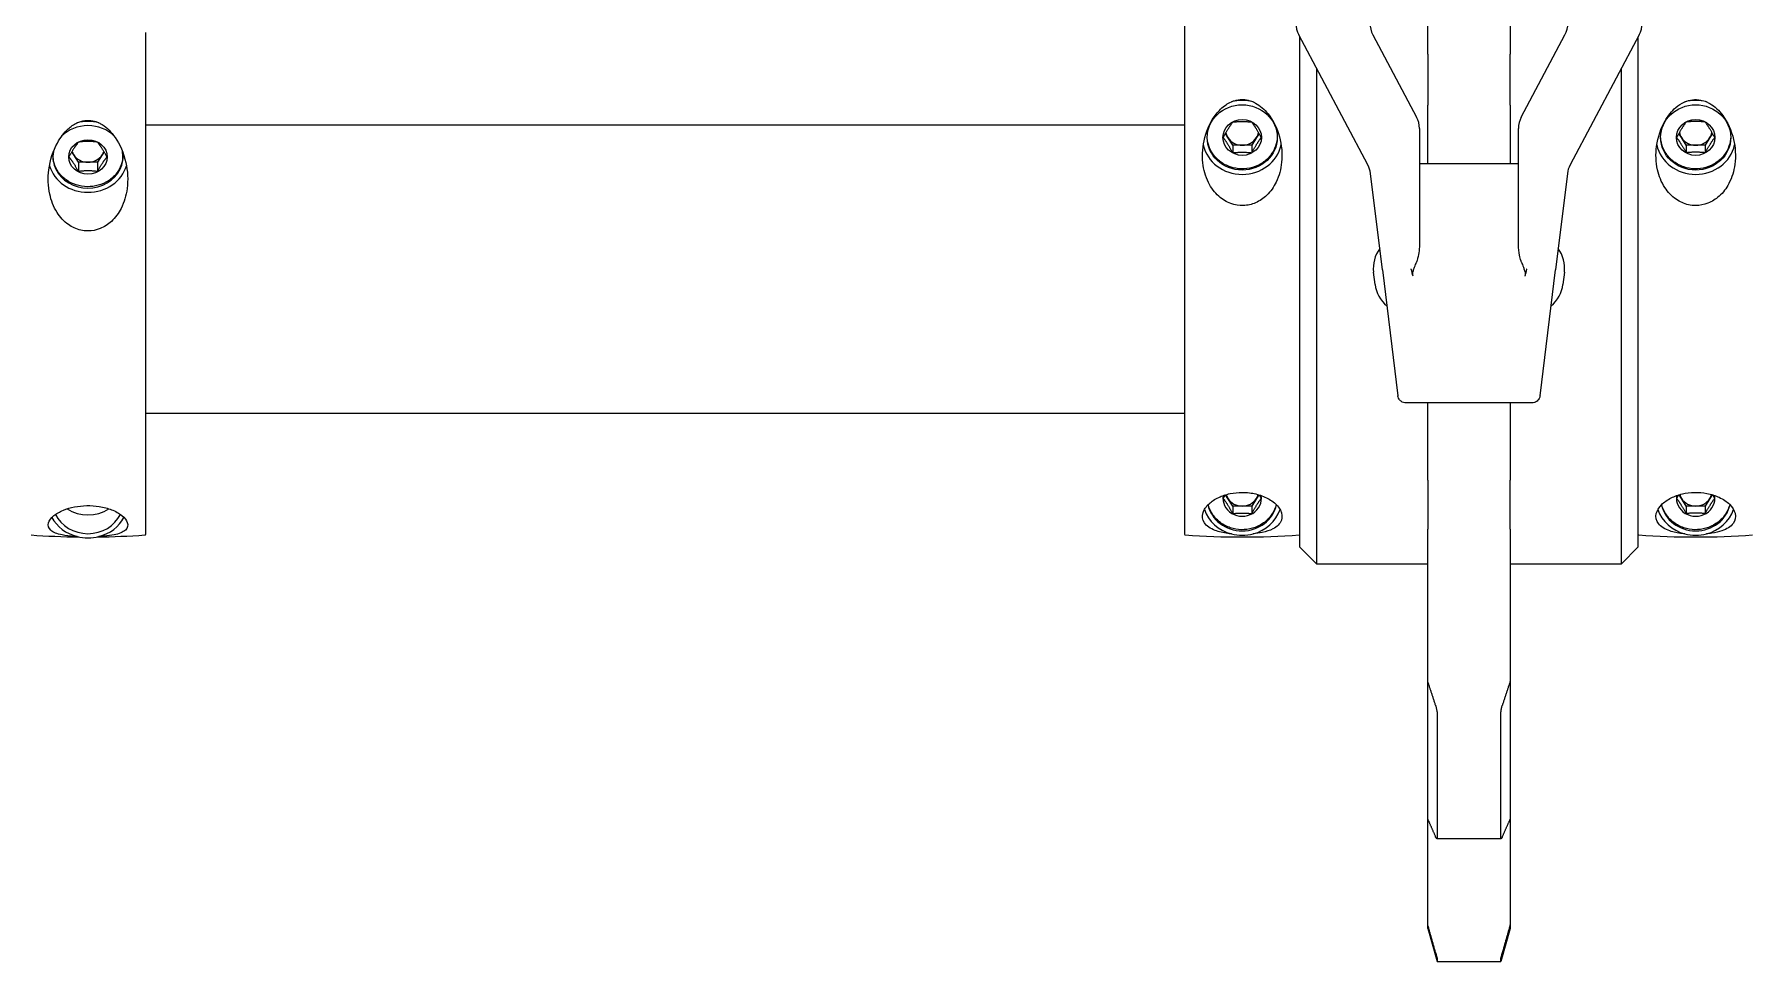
# Model space of a CAD drawing. Extents: x -3873 to 164127, y 7129 to 96529.
# Drawn here: x 43170.5 to 43378.9, y 38330.4 to 38442.8 of the extents above; entities that cross this region are included whole.
import ezdxf

# ---------------------------------------------------------------- set-up
doc = ezdxf.new("R2010")
doc.units = 0
doc.layers.add('LAYOUT', color=90, linetype='CONTINUOUS')
doc.layers.add('LAYOUT-KROMEKA', color=1, linetype='CONTINUOUS')

# ---------------------------------------------------------------- blocks, each defined once
blk = doc.blocks.new('A$Ccf7c2aec')
at = {"layer": 'LAYOUT-KROMEKA'}
for p, q in [((149.9422413363645, 569.7547005574452), (148.8169997202349, 569.7547005574452)), ((149.9422413363645, 569.7547005574452), (150.8338242337049, 570.3320508266406)), ((149.9422413363645, 568.6000000190688), (149.9422413363645, 569.7547005574452)), ((150.8338242337049, 570.3320508266406), (151.1961343800067, 570.5666671041836)), ((149.9422413363645, 567.4452994806925), (148.8169997202349, 567.4452994806925)), ((149.9422413363645, 567.4452994806925), (149.9422413363645, 568.6000000190688)), ((150.8338242337049, 566.8679492115043), (149.9422413363645, 567.4452994806925)), ((151.1961343800067, 566.6333329339614), (150.8338242337049, 566.8679492115043)), ((104.8431477727136, 561.6000000190688), (165.6704994784668, 561.6000000190688)), ((119.5, 561.6000000190688), (119.5, 435.6000000190616)), ((154.5, 561.6000000190688), (154.5, 435.6000000190616)), ((166.9401140598638, 435.6000000190688), (104.8431477727136, 435.6000000190688)), ((108.2411073030962, 429.7547005574452), (107.3345337212377, 429.7547005574452)), ((108.2411073030962, 429.7547005574452), (109.172172130231, 430.3320508266333)), ((108.2411073030962, 428.6000000190688), (108.2411073030962, 429.7547005574452)), ((109.172172130231, 430.3320508266333), (109.6188036019739, 430.6090055487221)), ((152.0011541779386, 429.7547005574452), (151.09458059608, 429.7547005574452)), ((152.0011541779386, 429.7547005574452), (152.9322190050443, 430.3320508266333)), ((152.0011541779386, 428.6000000190688), (152.0011541779386, 429.7547005574452)), ((152.9322190050443, 430.3320508266333), (153.432674318814, 430.6423815379821)), ((108.2411073030962, 427.4452994806852), (107.3345337212377, 427.4452994806852)), ((108.2411073030962, 427.4452994806852), (108.2411073030962, 428.6000000190688)), ((109.172172130231, 426.867949211497), (108.2411073030962, 427.4452994806852)), ((152.0011541779386, 427.4452994806852), (151.09458059608, 427.4452994806852)), ((152.0011541779386, 427.4452994806852), (152.0011541779386, 428.6000000190688)), ((152.9322190050443, 426.867949211497), (152.0011541779386, 427.4452994806852)), ((109.6188036019739, 426.5909944894083), (109.172172130231, 426.867949211497)), ((153.432674318814, 426.5576185001555), (152.9322190050443, 426.867949211497)), ((103.25, 421.6000000190688), (101.25, 419.6000000190688)), ((103.25, 421.6000000190688), (165.1096367673308, 421.6000000190688)), ((149.6150141437829, 413.361363030097), (165.389569320163, 421.7488427976496)), ((161.3481838366424, 419.6000000190688), (101.25, 419.6000000190688)), ((101.25, 419.6000000190688), (101.25, 406.1000000190688)), ((135.1265657159383, 412.4909014281875), (136.6054817956465, 412.672379446034)), ((136.8782034144097, 411.5975943214071), (148.5719892123598, 413.0325405612821)), ((165.389569320163, 412.7488427976496), (155.4260718877485, 407.4511572404954)), ((136.8782034144097, 411.5975943214071), (121.6282034143514, 409.7262644940711)), ((120.75, 393.4662844487248), (120.75, 408.7337155894202)), ((154.0176571994089, 407.1000000190688), (139.9002707270847, 407.1000000190688)), ((149.75, 395.1000000190688), (149.75, 407.1000000190688)), ((57, 406.1000000190688), (53, 404.9530184760297)), ((53.30932583787944, 404.9530184760297), (53, 404.9530184760297)), ((53, 404.9530184760297), (53, 397.2469815621007)), ((57, 406.1000000190688), (57.48633987960056, 406.1000000190688)), ((57.48633987960056, 406.1000000190688), (61.24238475653692, 406.1000000190688)), ((61.24238475653692, 406.1000000190688), (70.27825326967286, 406.1000000190688)), ((67.91766409465345, 405.0039958892594), (67.91766409465345, 397.1960041488637)), ((82.91445048022433, 404.9530184760297), (68.09739498735871, 404.9530184760297)), ((70.27825326967286, 406.1000000190688), (87.00342744833324, 406.1000000190688)), ((87.00342744833324, 406.1000000190688), (90.21839383582119, 406.1000000190688)), ((90.21839383582119, 406.1000000190688), (105.4287082979572, 406.1000000190688)), ((111.3795346716361, 406.1000000190688), (105.4287082979572, 406.1000000190688)), ((111.3795346716361, 406.1000000190688), (120.5838586316968, 406.1000000190688)), ((120.5838586316968, 406.1000000190688), (120.75, 406.1000000190688)), ((149.75, 406.1000000190688), (156.8628298575059, 406.1000000190688)), ((163.0415036735067, 406.1000000190688), (156.8628298575059, 406.1000000190688)), ((163.0415036735067, 406.1000000190688), (178.1265422854049, 406.1000000190688)), ((53, 397.2469815621007), (53.30932583787944, 397.2469815621007)), ((57, 396.1000000190688), (53, 397.2469815621007)), ((57.48633987960056, 396.1000000190688), (57, 396.1000000190688)), ((61.24238475653692, 396.1000000190688), (57.48633987960056, 396.1000000190688)), ((70.27825326967286, 396.1000000190688), (61.24238475653692, 396.1000000190688)), ((68.09739498735871, 397.2469815621007), (82.91445048022433, 397.2469815621007)), ((87.00342744833324, 396.1000000190688), (70.27825326967286, 396.1000000190688)), ((90.21839383582119, 396.1000000190688), (87.00342744833324, 396.1000000190688)), ((105.4287082979572, 396.1000000190688), (90.21839383582119, 396.1000000190688)), ((101.25, 396.1000000190688), (101.25, 382.6000000190616)), ((105.4287082979572, 396.1000000190688), (111.3795346716361, 396.1000000190688)), ((120.5838586316968, 396.1000000190688), (111.3795346716361, 396.1000000190688)), ((120.75, 396.1000000190688), (120.5838586316968, 396.1000000190688)), ((156.8628298575059, 396.1000000190688), (149.75, 396.1000000190688)), ((156.8628298575059, 396.1000000190688), (163.0415036735067, 396.1000000190688)), ((178.1265422854049, 396.1000000190688), (163.0415036735067, 396.1000000190688)), ((139.9002707270847, 395.1000000190688), (154.0176571994089, 395.1000000190688)), ((155.4260718877485, 394.7488427976496), (165.389569320163, 389.4511572404881)), ((121.6282034251781, 392.4737355427424), (136.8782034144097, 390.6024057167378)), ((148.5719892123598, 389.1674594768556), (136.8782034144097, 390.6024057167378)), ((136.6054817956465, 389.5276205921109), (135.1265657159383, 389.7090986099502)), ((165.389569320163, 380.4511572404954), (149.6150141437829, 388.8386370080407)), ((101.25, 382.6000000190616), (161.3481838366424, 382.6000000190616)), ((103.25, 380.6000000190688), (101.25, 382.6000000190616)), ((165.1096367673308, 380.6000000190688), (103.25, 380.6000000190688)), ((108.2411073030962, 374.7547005574452), (109.172172130231, 375.3320508266333)), ((109.172172130231, 375.3320508266333), (109.6188036019739, 375.6090055487221)), ((152.0011541779386, 374.7547005574452), (152.9322190050443, 375.3320508266333)), ((152.9322190050443, 375.3320508266333), (153.432674318814, 375.6423815379821)), ((108.2411073030962, 374.7547005574452), (107.3345337212377, 374.7547005574452)), ((108.2411073030962, 373.6000000190688), (108.2411073030962, 374.7547005574452)), ((108.2411073030962, 372.4452994806852), (108.2411073030962, 373.6000000190688)), ((152.0011541779386, 374.7547005574452), (151.09458059608, 374.7547005574452)), ((152.0011541779386, 373.6000000190688), (152.0011541779386, 374.7547005574452)), ((152.0011541779386, 372.4452994806852), (152.0011541779386, 373.6000000190688)), ((108.2411073030962, 372.4452994806852), (107.3345337212377, 372.4452994806852)), ((109.172172130231, 371.867949211497), (108.2411073030962, 372.4452994806852)), ((109.6188036019739, 371.5909944894083), (109.172172130231, 371.867949211497)), ((152.0011541779386, 372.4452994806852), (151.09458059608, 372.4452994806852)), ((152.9322190050443, 371.867949211497), (152.0011541779386, 372.4452994806852)), ((153.432674318814, 371.5576185001482), (152.9322190050443, 371.867949211497))]:
    blk.add_line(p, q, dxfattribs=at)
for centre, radius, start, end in [((202.625, 568.6000000190688), 98.12499999999571, 175.9636003064179, 179.356767746616), ((202.625, 568.6000000190688), 98.12499999999572, 180.643232253384, 184.0363996935821), ((104.8431477727136, 561.7000000190674), 0.1000000000000052, 184.0363996935821, 270), ((104.8431477727136, 435.500000019063), 0.1000000000000053, 90, 175.9636003051704), ((202.625, 428.6000000190688), 98.12499999999586, 175.9636003064179, 184.0363996935821), ((104.8431477727136, 421.7000000190674), 0.1000000000000053, 184.0363996944138, 270), ((166.7979840085318, 419.1000000190688), 3.000000000000429, 90, 118.000000000806), ((137.0926681382407, 408.7021591161756), 4.000000000000305, 53.46464783340574, 96.9958000002212), ((148.2065994554432, 416.0102058086777), 2.99999999999999, 276.9958000002212, 298.000000000806), ((166.7979840085318, 410.1000000190688), 3.000000000000426, 90, 118.000000000806), ((135.6137520585035, 408.5206810983364), 3.999999999999725, 96.9958000002212, 140.5269521675613), ((154.0176571994089, 410.1000000190688), 3.000000000000287, 270, 298.000000000806), ((154.0176571994089, 392.1000000190688), 2.999999999999929, 61.999999999194, 90), ((135.6137520585035, 393.6793189398086), 3.999999999999438, 219.4730478324387, 263.0041999997788), ((137.0926681382407, 393.4978409219621), 4.000000000000251, 263.0041999997788, 306.5353521665942), ((148.2065994554432, 386.1897942294599), 2.999999999999981, 61.999999999194, 83.0041999997788), ((166.7979840085318, 392.1000000190688), 3.000000000000429, 241.999999999194, 270), ((202.625, 373.6000000190688), 98.12499999999588, 175.9636003064179, 184.0363996935821), ((104.8431477727136, 380.500000019063), 0.1000000000000053, 90, 175.9636003051704), ((166.7979840085318, 383.1000000190688), 2.999999999999858, 241.999999999194, 270)]:
    blk.add_arc(centre, radius, start, end, dxfattribs=at)
for centre, major_axis, ratio, start_param, end_param in [((150.5932633207703, 568.6000000190688), (-4.250072516143178e-14, 4.81889828370013), 0.8915828973498727, 0.2506642577644057, 2.890928395825368), ((108.6888671453053, 568.6000000190688), (-4.23489368572838e-14, 4.818898283700126), 0.8915828973498726, 0.4367525716445595, 1.294120490413961), ((108.6888671453053, 568.6000000190688), (3.46077333457373e-14, -4.250000000000113), 0.8915828973498725, 3.53386921288913, 5.890908747879928), ((110.9531547659135, 568.6000000190688), (3.557917849228431e-13, 4.2500000000001), 0.8915828973498725, 0.9314352415767706, 2.210157412013205), ((150.5932633207703, 568.6000000190688), (-3.635329884343897e-14, 4.250000000000117), 0.8915828973498725, 6.108880434506966, 9.599082833442303), ((150.5932633207703, 568.6000000190688), (-4.274358644806852e-13, 4.250000000000112), 0.8915828973498726, 3.861431032565644, 5.563346928202813), ((108.6888671453053, 568.6000000190688), (-4.341145498631962e-14, 4.818898283700144), 0.8915828973498724, 1.294120490413961, 1.847472163181175), ((151.7254071310745, 568.6000000190688), (2.85385102211655e-15, 2.000000000000069), 0.8915828973498726, 0.5235987755984475, 1.570796326794898), ((151.7254071310745, 568.6000000190688), (-1.882174971434836e-14, 2.000000000000086), 0.8915828973498725, 0.2657249248303977, 0.523598775598745), ((150.5932633207703, 568.6000000190688), (-4.508112633194727e-14, 4.81889828370017), 0.8915828973498728, 4.435713144001858, 4.989064816772616), ((108.6888671453053, 568.6000000190688), (3.992032399091627e-13, 4.818898283700146), 0.8915828973498731, 1.847472163181509, 2.704840081945598), ((151.7254071310745, 568.6000000190688), (1.674224994752116e-13, 2.000000000000068), 0.8915828973498725, 1.570796326794971, 2.617993877991459), ((151.7254071310745, 568.6000000190688), (1.753154912909061e-14, -2.000000000000066), 0.8915828973498727, 5.759586531581132, 6.017460382349331), ((109.1911024836591, 428.6000000190688), (-3.855422925358454e-14, 4.81889828370014), 0.9310648271240951, 0.309744823381461, 1.29412049041177), ((109.1911024836591, 428.6000000190688), (-3.217912047936977e-14, 4.250000000000122), 0.9310648271240953, 0.2026197724122195, 2.938972881177191), ((152.9511493585014, 428.6000000190688), (4.113463042410004e-14, -4.818898283700142), 0.9310648271240952, 3.344772501047808, 6.080005459721552), ((109.1911024836591, 428.6000000190688), (4.113463042410004e-14, -4.818898283700179), 0.9310648271240951, 4.435713144001886, 4.989064816772571), ((109.1911024836591, 428.6000000190688), (1.851817310605242e-14, -2.335800000000066), 0.9310648271240953, 2.988812833101174, 6.435965127668189), ((110.1032369573368, 428.6000000190688), (4.151454223094039e-15, 2.000000000000073), 0.931064827124095, 0.5235987755979536, 1.570796326794898), ((110.1032369573368, 428.6000000190688), (-1.836638480190445e-14, 2.000000000000166), 0.9310648271240949, 0.2515989944618626, 0.5235987755979412), ((153.8632838321791, 428.6000000190688), (4.151454223094039e-15, 2.000000000000073), 0.931064827124095, 0.5235987755979536, 1.570796326794898), ((153.8632838321791, 428.6000000190688), (-1.502704211064909e-14, 2.00000000000012), 0.9310648271240951, 0.1670063852675163, 0.523598775597943), ((152.9511493585014, 428.6000000190688), (4.158999533654395e-14, -4.818898283700152), 0.931064827124095, 1.294120490413906, 1.847472163181214), ((109.1911024836591, 428.6000000190688), (3.642919299551294e-14, -4.818898283700148), 0.9310648271240952, 4.989064816772324, 5.973440483797845), ((110.1032369573368, 428.6000000190688), (1.725833018162426e-13, 2.000000000000071), 0.9310648271240951, 1.570796326795598, 2.617993877991944), ((153.8632838321791, 428.6000000190688), (1.725833018162426e-13, 2.000000000000071), 0.9310648271240951, 1.570796326795598, 2.617993877991944), ((110.1032369573368, 428.6000000190688), (1.616545439175887e-14, -2.000000000000114), 0.9310648271240951, 5.759586531581627, 6.03158631271755), ((153.8632838321791, 428.6000000190688), (1.60136660876109e-14, -2.000000000000127), 0.9310648271240949, 5.759586531580737, 6.116178921911394), ((109.1911024836591, 373.6000000190688), (-4.098284211995207e-14, 4.818898283700139), 0.9310648271240775, 0.3097448233817301, 1.294120490413912), ((109.1911024836591, 373.6000000190688), (3.506309825818121e-14, -4.250000000000122), 0.9310648271240772, 3.344212426002382, 6.080565534766979), ((152.9511493585014, 373.6000000190688), (-4.08310538158041e-14, 4.81889828370014), 0.9310648271240775, 0.203179847458291, 2.938412806131756), ((109.1911024836591, 373.6000000190688), (1.923916755075528e-14, -2.335800000000071), 0.9310648271240775, 2.988812833101171, 6.435965127667626), ((110.1032369573368, 373.6000000190688), (3.617505611330451e-15, 2.000000000000073), 0.9310648271240776, 0.5235987755979608, 1.570796326794898), ((110.1032369573368, 373.6000000190688), (-1.897353801849633e-14, 2.000000000000074), 0.9310648271240772, 0.2515989944626682, 0.5235987755979483), ((153.8632838321791, 373.6000000190688), (3.617505611330451e-15, 2.000000000000073), 0.9310648271240776, 0.5235987755979608, 1.570796326794898), ((153.8632838321791, 373.6000000190688), (-1.745565497701662e-14, 2.000000000000078), 0.9310648271240776, 0.1670063852675181, 0.5235987755979492), ((109.1911024836591, 373.6000000190688), (-3.961674738262033e-14, 4.818898283700152), 0.9310648271240777, 1.294120490413912, 1.847472163181209), ((110.1032369573368, 373.6000000190688), (1.791101988946053e-13, 2.000000000000072), 0.9310648271240773, 1.570796326795602, 2.617993877991939), ((153.8632838321791, 373.6000000190688), (1.791101988946053e-13, 2.000000000000072), 0.9310648271240773, 1.570796326795602, 2.617993877991939), ((152.9511493585014, 373.6000000190688), (-4.219714855313583e-14, 4.818898283700179), 0.9310648271240777, 4.435713144001891, 4.989064816772567), ((109.1911024836591, 373.6000000190688), (4.204536024898788e-14, -4.818898283700146), 0.9310648271240776, 4.989064816771002, 5.973440483798101), ((110.1032369573368, 373.6000000190688), (1.593777193553692e-14, -2.000000000000036), 0.9310648271240773, 5.759586531581619, 6.031586312716899), ((153.8632838321791, 373.6000000190688), (1.665876638023978e-14, -2.000000000000078), 0.9310648271240773, 5.759586531581619, 6.116178921911391)]:
    blk.add_ellipse(centre, major_axis=major_axis, ratio=ratio, start_param=start_param, end_param=end_param, dxfattribs=at)
for centre, major_axis, ratio in [((150.5932633207703, 568.6000000190688), (-3.892316516655927e-15, 2.335800000000063), 0.8915828973498727), ((152.9511493585014, 428.6000000190688), (-5.940593356361584e-15, 4.250000000000123), 0.931064827124095), ((152.9511493585014, 428.6000000190688), (3.264950108656326e-15, -2.335800000000067), 0.9310648271240952), ((152.9511493585014, 373.6000000190688), (-6.041490688704757e-15, 4.250000000000123), 0.9310648271240775), ((152.9511493585014, 373.6000000190688), (-3.320403282512133e-15, 2.335800000000067), 0.9310648271240777)]:
    blk.add_ellipse(centre, major_axis=major_axis, ratio=ratio, dxfattribs=at)
for points, knots in [([(104.5558189917065, 569.916327489198), (104.5602786122181, 570.0208725373013), (104.5653101001517, 570.1223874090865), (104.602880243765, 570.7830089062554), (104.6562648309628, 571.2921604109142), (104.8600470447273, 572.33239489072), (105.046171485621, 572.8199504251243), (105.5643152405974, 573.3826070658688), (105.875307964714, 573.4825372558334), (106.4985588366981, 573.2963111851859), (106.7995775509044, 573.0849876966677), (107.3274024989514, 572.4331014529307), (107.5545118619048, 572.0526142886301), (107.9141233284317, 571.1773483070574), (108.0525680629653, 570.7192324737116), (108.2395207800437, 569.7449792375264), (108.2911264972063, 569.2501320644515), (108.3082123961649, 568.2251125764888), (108.2701501765987, 567.7139655402498), (108.1043274540571, 566.6800246642015), (107.9678484297474, 566.1868030280821), (107.6123666016792, 565.2589005117552), (107.375799781963, 564.8341705030543), (106.8189831298077, 564.130982201721), (106.5196048532671, 563.9178465443911), (105.8954080445692, 563.7140110807959), (105.5851006000885, 563.8096070582687), (105.05909748876, 564.3505128323814), (104.8708734458778, 564.8362238026166), (104.6820556959137, 565.7638361618738), (104.6291079288931, 566.1712412116831), (104.5780179121066, 566.8412738211628), (104.5655403509445, 567.0563007404417), (104.5558189917065, 567.2836725489178)], [-3.051013694424026, -3.051013694424026, -3.051013694424026, -3.051013694424026, -3.014722584985746, -3.014722584985746, -2.807390109724356, -2.807390109724356, -2.520830011084367, -2.520830011084367, -2.259007290238345, -2.259007290238345, -2.051649360233698, -2.051649360233698, -1.888735541623671, -1.888735541623671, -1.752775366057215, -1.752775366057215, -1.627213093548612, -1.627213093548612, -1.496980145348629, -1.496980145348629, -1.347365881055303, -1.347365881055303, -1.169926656000193, -1.169926656000193, -0.9649517336362576, -0.9649517336362576, -0.6968371980405164, -0.6968371980405164, -0.3899047633560208, -0.3899047633560208, -0.2128588811642958, -0.2128588811642958, -0.1369901969692387, -0.1369901969692387, -0.1369901969692387, -0.1369901969692387]), ([(154.7263114744273, 567.2836725489324), (154.6594304314058, 567.1393846684077), (154.5834767646156, 567.0007484998641), (154.1371191070939, 566.2854574500088), (153.604703150253, 565.7587578732928), (152.1210718297225, 564.7283430138777), (151.0687355270202, 564.267046545574), (148.8852524136601, 563.7806365557772), (147.8047769911645, 563.7153960042488), (145.9193273638957, 563.9589977799042), (145.0974759534583, 564.1918618466589), (143.76043325715, 564.8759896325791), (143.2217288700049, 565.2664484276611), (142.4021432112786, 566.1553825738447), (142.1010851234023, 566.6178959362514), (141.7099635345221, 567.598807697832), (141.6122398111329, 568.0961687397503), (141.6122398111329, 568.6000000190688), (141.6122398111329, 568.894619573417), (141.6456609035085, 569.187396808913), (141.8352319452679, 570.0169034439896), (142.0693784622708, 570.5196646491386), (142.7586209336296, 571.4965548906985), (143.2549886211636, 571.9632020215067), (144.5399229376053, 572.7774953307962), (145.29795789739, 573.0633363741363), (147.0481008287461, 573.4438805567916), (148.055333377124, 573.4667200181648), (150.2246758477704, 573.1952144984243), (151.3436451643065, 572.8205551940628), (152.9526675863308, 571.9406130793286), (153.5291782844579, 571.4997437427228), (154.269289951364, 570.6964224134063), (154.5296609906363, 570.3346336806426), (154.7208474850049, 569.9280699547962), (154.7235874092439, 569.9222024171613), (154.7263114743982, 569.9163274892271)], [-1.779668028512027, -1.779668028512027, -1.779668028512027, -1.779668028512027, -1.716713684989056, -1.716713684989056, -1.440372189830463, -1.440372189830463, -1.077599363498841, -1.077599363498841, -0.7591607162186671, -0.7591607162186671, -0.509116323186877, -0.509116323186877, -0.3141103360606923, -0.3141103360606923, -0.1511493837962439, -0.1511493837962439, 0, 0, 0, 0.08838586630322798, 0.08838586630322798, 0.2554597348882979, 0.2554597348882979, 0.4524016815561076, 0.4524016815561076, 0.6758932806128946, 0.6758932806128946, 0.9610480121018266, 0.9610480121018266, 1.319611577717288, 1.319611577717288, 1.580903380161065, 1.580903380161065, 1.751112246181913, 1.751112246181913, 1.753601460158525, 1.753601460158525, 1.753601460158525, 1.753601460158525]), ([(150.7056314791553, 564.3518691496938), (150.3389264601865, 564.3638903266619), (149.9740166040137, 564.4343648622234), (149.2401383869001, 564.6990560653576), (148.8754977392091, 564.9061776499875), (148.2196576451533, 565.4364229167841), (147.9297852551972, 565.7612192637389), (147.4539360449417, 566.4968765315425), (147.2695572010707, 566.9088402350462), (147.0262028567086, 567.777924199283), (146.9683013135509, 568.2353065630741), (146.9860000319604, 569.1481918531863), (147.0619142947544, 569.6035935705368), (147.3409440729883, 570.4648214415429), (147.5436705175671, 570.87070385876), (148.0557698440971, 571.5892375568656), (148.364140935475, 571.9026090068801), (149.0537339123548, 572.4024093902408), (149.4336998861691, 572.590547889471), (150.1168075710593, 572.791076420217), (150.4106555048493, 572.8384611042711), (150.7056314791553, 572.8481308884438)], [4.741608175359501, 4.741608175359501, 4.741608175359501, 4.741608175359501, 5.023516591033315, 5.023516591033315, 5.336966871067073, 5.336966871067073, 5.655555283889292, 5.655555283889292, 5.978877878456036, 5.978877878456036, 6.304927104499518, 6.304927104499518, 6.631737059147921, 6.631737059147921, 6.957539165723962, 6.957539165723962, 7.28028394920296, 7.28028394920296, 7.597996495591385, 7.597996495591385, 7.824762438999663, 7.824762438999663, 7.824762438999663, 7.824762438999663]), ([(154.7263114743982, 569.9163274892271), (154.8624710206641, 569.6226703219436), (154.9589409951877, 569.310445434261), (155.0459662165085, 568.6489055786733), (155.0318386884464, 568.3177964310744), (154.9116980137187, 567.7435352233952), (154.829844644526, 567.5068523119335), (154.7263114744273, 567.2836725489324)], [-2.128600844626341, -2.128600844626341, -2.128600844626341, -2.128600844626341, -2.004178847353854, -2.004178847353854, -1.877062705472658, -1.877062705472658, -1.779668028512027, -1.779668028512027, -1.779668028512027, -1.779668028512027]), ([(104.8750307240116, 429.9163274892053), (104.8887072564103, 430.0606153697299), (104.9044704982662, 430.1992515382735), (104.9992476530024, 430.9145425881288), (105.1194388714503, 431.4412421648449), (105.5092449469375, 432.4716570242599), (105.821340890514, 432.9329534925637), (106.5832261150936, 433.4193634823532), (107.0025451066904, 433.4846040338889), (107.8023733531591, 433.2410022582335), (108.1748060445825, 433.0081381914788), (108.8099041056121, 432.3240104055585), (109.0764838091563, 431.9335516104766), (109.4911317885853, 431.044617464293), (109.6473887581378, 430.5821041018862), (109.8517608414404, 429.6011923402984), (109.9035859577416, 429.1038312983874), (109.9035859577416, 428.6000000190688), (109.9035859577416, 428.3053804647207), (109.8859150751377, 428.0126032292173), (109.7861985377385, 427.1830965941481), (109.6632851184986, 426.6803353889991), (109.3094607913517, 425.7034451474319), (109.0583003770444, 425.2367980166309), (108.4353529630171, 424.4225047073414), (108.0825236466189, 424.1366636640014), (107.314019241574, 423.7561194813461), (106.9043592179951, 423.7332800199729), (106.0988421128131, 424.0047855397133), (105.7401732993021, 424.3794448440749), (105.2838402955094, 425.259386958809), (105.1410020800249, 425.7002562954149), (104.9706751418125, 426.5035776247314), (104.915288273507, 426.8653663574951), (104.8761481314141, 427.2719300833414), (104.8755875881179, 427.2777976209763), (104.8750307240116, 427.2836725489105)], [-1.779668028512027, -1.779668028512027, -1.779668028512027, -1.779668028512027, -1.716713684989056, -1.716713684989056, -1.440372189830463, -1.440372189830463, -1.077599363498841, -1.077599363498841, -0.7591607162186671, -0.7591607162186671, -0.509116323186877, -0.509116323186877, -0.3141103360606923, -0.3141103360606923, -0.1511493837962439, -0.1511493837962439, 0, 0, 0, 0.08838586630322798, 0.08838586630322798, 0.2554597348882979, 0.2554597348882979, 0.4524016815561076, 0.4524016815561076, 0.6758932806128946, 0.6758932806128946, 0.9610480121018266, 0.9610480121018266, 1.319611577717288, 1.319611577717288, 1.580903380161065, 1.580903380161065, 1.751112246181913, 1.751112246181913, 1.753601460158525, 1.753601460158525, 1.753601460158525, 1.753601460158525]), ([(108.4292991280963, 424.4705645709182), (108.327736774314, 424.4968801429204), (108.2271843928611, 424.5274345194703), (107.7257117334811, 424.7027321200294), (107.345603190799, 424.9117406885998), (106.6639552046836, 425.4461930325779), (106.3632657675189, 425.7725676791015), (105.871347240929, 426.5105967339769), (105.6812152600614, 426.9229113146139), (105.4315316999273, 427.7918250810981), (105.3728038304835, 428.248571760887), (105.3936602043395, 429.1595276190637), (105.4735013831523, 429.6136213714053), (105.7643822313694, 430.4718354227516), (105.9750835439481, 430.8759646512553), (106.5059930861753, 431.591520409318), (106.8254182863166, 431.90342643435), (107.5395930781087, 432.4020815067852), (107.9334772744915, 432.5898787089609), (108.3736828071706, 432.7146867225965), (108.4014530374843, 432.7222203350757), (108.4292991280963, 432.7294354672122)], [1.807519037719424, 1.807519037719424, 1.807519037719424, 1.807519037719424, 1.885451685993085, 1.885451685993085, 2.201380543350715, 2.201380543350715, 2.520288756764433, 2.520288756764433, 2.842240460793638, 2.842240460793638, 3.166177870055909, 3.166177870055909, 3.490713061782438, 3.490713061782438, 3.81443297563452, 3.81443297563452, 4.135948221427508, 4.135948221427508, 4.454298907395815, 4.454298907395815, 4.475666269460172, 4.475666269460172, 4.475666269460172, 4.475666269460172]), ([(157.267221118178, 427.2836725489396), (157.2218702031532, 427.1791275008363), (157.1720555652282, 427.0776126290439), (156.813167800894, 426.416991131875), (156.3620740428451, 425.9078396272234), (155.0614995962242, 424.8676051474176), (154.0964266037045, 424.3800496130061), (152.0306455880345, 423.8173929722689), (150.9761039598088, 423.7174627822969), (149.1176289190771, 423.9036888529517), (148.2986458558007, 424.11501234147), (146.9517030940624, 424.7668985852069), (146.4029123724613, 425.1473857495075), (145.5593929590541, 426.0226517310803), (145.2452991454338, 426.4807675644261), (144.8252253988467, 427.4550208006112), (144.7114977078745, 427.9498679736862), (144.6736729585391, 428.9748874616489), (144.7573676324682, 429.4860344978879), (145.1283442992426, 430.5199753739362), (145.4361319207528, 431.0131970100556), (146.26480520115, 431.9410995263752), (146.8304074437765, 432.3658295350833), (148.2467714961094, 433.0690178364166), (149.0597278195492, 433.2821534937393), (150.9103322153969, 433.4859889573345), (151.9588382566872, 433.3903929798689), (154.0332947919087, 432.8494872057563), (155.0034678791999, 432.3637762355211), (156.1917482281569, 431.4361638762639), (156.5972333420068, 431.0287588264473), (157.0480221904581, 430.3587262169749), (157.1684940393316, 430.143699297696), (157.267221118178, 429.9163274892198)], [-3.051013694424026, -3.051013694424026, -3.051013694424026, -3.051013694424026, -3.014722584985746, -3.014722584985746, -2.807390109724356, -2.807390109724356, -2.520830011084367, -2.520830011084367, -2.259007290238345, -2.259007290238345, -2.051649360233698, -2.051649360233698, -1.888735541623671, -1.888735541623671, -1.752775366057215, -1.752775366057215, -1.627213093548612, -1.627213093548612, -1.496980145348629, -1.496980145348629, -1.347365881055303, -1.347365881055303, -1.169926656000193, -1.169926656000193, -0.9649517336362576, -0.9649517336362576, -0.6968371980405164, -0.6968371980405164, -0.3899047633560208, -0.3899047633560208, -0.2128588811642958, -0.2128588811642958, -0.1369901969692387, -0.1369901969692387, -0.1369901969692387, -0.1369901969692387]), ([(153.0419545300538, 424.3511191981524), (152.6500744867371, 424.3606942603292), (152.2596716367698, 424.4321987332369), (151.4857586083235, 424.7027321200294), (151.1056500656123, 424.9117406885998), (150.4240020794969, 425.4461930325779), (150.1233126423613, 425.7725676791015), (149.6313941157714, 426.5105967339769), (149.4412621349038, 426.9229113146139), (149.1915785747697, 427.7918250810981), (149.1328507053258, 428.248571760887), (149.1537070791819, 429.1595276190637), (149.2335482579656, 429.6136213714053), (149.5244291062118, 430.4718354227516), (149.7351304187905, 430.8759646512553), (150.2660399610177, 431.591520409318), (150.5854651611589, 431.90342643435), (151.299639952922, 432.4020815067852), (151.6935241493338, 432.5898787089609), (152.4110007870477, 432.7932992190181), (152.7260116231337, 432.8411611996708), (153.0419545300538, 432.8488808399779)], [1.593541721223688, 1.593541721223688, 1.593541721223688, 1.593541721223688, 1.885451685993085, 1.885451685993085, 2.201380543350715, 2.201380543350715, 2.520288756764433, 2.520288756764433, 2.842240460793638, 2.842240460793638, 3.166177870055909, 3.166177870055909, 3.490713061782438, 3.490713061782438, 3.81443297563452, 3.81443297563452, 4.135948221427508, 4.135948221427508, 4.454298907395815, 4.454298907395815, 4.689643585955981, 4.689643585955981, 4.689643585955981, 4.689643585955981]), ([(157.267221118178, 429.9163274892198), (157.3187290030473, 429.7975912997499), (157.3643278356467, 429.675500230951), (157.4980440441577, 429.2424471782288), (157.5485990451707, 428.9245931960104), (157.5485990451707, 428.6000000190688), (157.5485990451707, 428.4264362480826), (157.534143845638, 428.2545071516943), (157.4590457181912, 427.8012424780973), (157.3758533353102, 427.5338220571866), (157.267221118178, 427.2836725489396)], [-0.1369901969692387, -0.1369901969692387, -0.1369901969692387, -0.1369901969692387, -0.09737795308304964, -0.09737795308304964, 0, 0, 0, 0.05206913129524926, 0.05206913129524926, 0.1389259048182452, 0.1389259048182452, 0.1389259048182452, 0.1389259048182452]), ([(120.7500000005239, 408.7337155894202), (120.750003494526, 408.8418188717042), (120.7679948176665, 408.9513147492762), (120.8372679422901, 409.1563937404426), (120.8895247863256, 409.2545973627712), (121.021068539907, 409.4268175170146), (121.1020556320727, 409.5030649960827), (121.2818791676837, 409.6239918806677), (121.3830429984082, 409.6702362651267), (121.5105969293218, 409.7049221908528), (121.5338349979429, 409.7103571396583), (121.5689715799817, 409.7172601612911), (121.5807639074628, 409.7193576810459), (121.5985073257762, 409.7221859647034), (121.6044351838063, 409.7230762852414), (121.6133387771843, 409.7243317902612), (121.6163091394992, 409.7247370301557), (121.6207673911413, 409.7253248511115), (121.6222539927112, 409.7255174599122), (121.6244845415349, 409.7258013586907), (121.6252281738562, 409.7258951569092), (121.6263437801099, 409.7260346001058), (121.6267156761896, 409.7260808722785), (121.6272735593375, 409.7261499669403), (121.6274595269933, 409.726172946248), (121.6277384883724, 409.7262073368183), (121.6278314772062, 409.7262187872911), (121.6279709628725, 409.726235943388), (121.6280174584535, 409.7262416588201), (121.6283756012272, 409.726285657649), (121.6282034232572, 409.7262644951625), (121.628203442815, 409.7262644975635)], [3.149718937545354e-06, 3.149718937545354e-06, 3.149718937545354e-06, 3.149718937545354e-06, 0.03243405323012757, 0.03243405323012757, 0.06494199985500791, 0.06494199985500791, 0.09744727232332998, 0.09744727232332998, 0.1299526403991648, 0.1299526403991648, 0.1371030497818101, 0.1371030497818101, 0.1406951168150452, 0.1406951168150452, 0.1424932749484994, 0.1424932749484994, 0.1433926201231544, 0.1433926201231544, 0.1438423259906684, 0.1438423259906684, 0.1440671830849354, 0.1440671830849354, 0.1441796121542603, 0.1441796121542603, 0.1442358267584177, 0.1442358267584177, 0.1442639341191362, 0.1442639341191362, 0.1442779877828764, 0.1442779877828764, 0.1443721847211074, 0.1443721847211074, 0.1443721847211074, 0.1443721847211074]), ([(136.1283524904284, 407.8849618305103), (136.4105473982054, 407.9538058184989), (136.6929454061028, 408.0238301050849), (136.975254916586, 408.0938615464693), (136.9835032752017, 408.0959076852669), (136.9917516366404, 408.0979538609681), (137.0000000000582, 408.1000000190688)], [0, 0, 0, 0, 0.971611993696723, 0.971611993696723, 0.971611993696723, 1, 1, 1, 1]), ([(136.1283524904284, 407.8849618305103), (136.2150512392982, 407.9064628867927), (136.303672984126, 407.9207519331685), (136.5418965958816, 407.9207519331685), (136.6768166142865, 407.885759830373), (136.9441831259173, 407.8019559744716), (137.0763421807205, 407.7522759100902), (137.4183195941732, 407.622490272086), (137.6281308796897, 407.540716711148), (137.835951121815, 407.464543355396)], [-1.068907965751707, -1.068907965751707, -1.068907965751707, -1.068907965751707, -1.041044343748139, -1.041044343748139, -0.9974408822240264, -0.9974408822240264, -0.953837420699914, -0.953837420699914, -0.885267573425806, -0.885267573425806, -0.885267573425806, -0.885267573425806]), ([(139.9002707270847, 407.1000000190688), (139.3247400313849, 407.1000000190688), (138.6239466008847, 407.2111804480955), (137.979049369751, 407.4143680036359), (137.9077543352323, 407.4376572741094), (137.835951121815, 407.464543355396)], [-0.318936822044095, -0.318936822044095, -0.318936822044095, -0.318936822044095, -0.1295167386914559, -0.1295167386914559, -0.1071311271817246, -0.1071311271817246, -0.1071311271817246, -0.1071311271817246]), ([(54.09966835621162, 405.1552831662048), (54.07086151427939, 405.1472310118625), (54.0422267607064, 405.1392636690798), (53.88555082370294, 405.0958751617291), (53.76483330331394, 405.0632550533046), (53.57017832429847, 405.0120578550195), (53.48272491045645, 404.9898903161738), (53.35775584308431, 404.9603686340124), (53.32027014141204, 404.9530184760297), (53.30932583787944, 404.9530184760297)], [0.3355607310410185, 0.3355607310410185, 0.3355607310410185, 0.3355607310410185, 0.3441887686238969, 0.3441887686238969, 0.3833715603681191, 0.3833715603681191, 0.4216651532529905, 0.4216651532529905, 0.4599587461378618, 0.4599587461378618, 0.4599587461378618, 0.4599587461378618]), ([(68.09739498735871, 404.9530184760297), (68.0243847053207, 404.9530184760297), (67.96810666122474, 404.9603686340124), (67.9117135515844, 404.9898903161738), (67.91156509445864, 405.0120578550195), (67.95750697658514, 405.0632550533046), (68.00765326665714, 405.0958751617291), (68.09742486907635, 405.1392636690798), (68.11471117651672, 405.1472310118625), (68.13295893231407, 405.1552831662048)], [0.1549527692581888, 0.1549527692581888, 0.1549527692581888, 0.1549527692581888, 0.19324636214306, 0.19324636214306, 0.2315399550279311, 0.2315399550279311, 0.2707227467721533, 0.2707227467721533, 0.2793507843550311, 0.2793507843550311, 0.2793507843550311, 0.2793507843550311]), ([(84.10462419386022, 405.1552831662048), (84.079967132624, 405.1472310118552), (84.05451584520051, 405.1392636690798), (83.90994460126967, 405.0958751617291), (83.77754372774507, 405.0632550533046), (83.52548217878211, 405.0120578550195), (83.38927595145651, 404.9898903161738), (83.1325878869975, 404.9603686340124), (83.0121157616959, 404.9530184760297), (82.91445048022433, 404.9530184760297)], [0.3355607310410186, 0.3355607310410186, 0.3355607310410186, 0.3355607310410186, 0.3441887686238981, 0.3441887686238981, 0.3833715603681209, 0.3833715603681209, 0.4216651532529917, 0.4216651532529917, 0.4599587461378625, 0.4599587461378625, 0.4599587461378625, 0.4599587461378625]), ([(53.30932583787944, 397.2469815621007), (53.32027014141204, 397.2469815621007), (53.35775584308431, 397.239631404118), (53.48272491045645, 397.2101097219565), (53.57017832429847, 397.1879421831109), (53.76483330331394, 397.1367449848258), (53.88555082370294, 397.1041248763941), (54.0422267607064, 397.0607363690506), (54.07086151427939, 397.0527690262679), (54.09966835621162, 397.0447168719256)], [0.1549527692581874, 0.1549527692581874, 0.1549527692581874, 0.1549527692581874, 0.1932463621430587, 0.1932463621430587, 0.23153995502793, 0.23153995502793, 0.2707227467721523, 0.2707227467721523, 0.2793507843550304, 0.2793507843550304, 0.2793507843550304, 0.2793507843550304]), ([(68.13295893231407, 397.0447168719256), (68.11471117651672, 397.0527690262679), (68.09742486907635, 397.0607363690506), (68.00765326665714, 397.1041248763941), (67.95750697658514, 397.1367449848258), (67.91156509445864, 397.1879421831109), (67.9117135515844, 397.2101097219565), (67.96810666122474, 397.239631404118), (68.0243847053207, 397.2469815621007), (68.09739498735871, 397.2469815621007)], [0.3355607310410145, 0.3355607310410145, 0.3355607310410145, 0.3355607310410145, 0.3441887686238977, 0.3441887686238977, 0.3833715603681199, 0.3833715603681199, 0.4216651532529913, 0.4216651532529913, 0.4599587461378626, 0.4599587461378626, 0.4599587461378626, 0.4599587461378626]), ([(82.91445048022433, 397.2469815621007), (83.0121157616959, 397.2469815621007), (83.1325878869975, 397.239631404118), (83.38927595145651, 397.2101097219565), (83.52548217878211, 397.1879421831109), (83.77754372774507, 397.1367449848258), (83.90994460126967, 397.1041248763941), (84.05451584520051, 397.0607363690506), (84.079967132624, 397.0527690262679), (84.10462419386022, 397.0447168719256)], [0.1549527692581871, 0.1549527692581871, 0.1549527692581871, 0.1549527692581871, 0.1932463621430578, 0.1932463621430578, 0.2315399550279286, 0.2315399550279286, 0.2707227467721515, 0.2707227467721515, 0.279350784355031, 0.279350784355031, 0.279350784355031, 0.279350784355031]), ([(137.835951121815, 394.7354566827416), (137.6281308796897, 394.6592833269897), (137.4183195941732, 394.5775097660517), (137.0763421807205, 394.4477241280474), (136.9441831259173, 394.3980440636733), (136.6768166142865, 394.3142402077647), (136.5418965958816, 394.2792481049692), (136.303672984126, 394.2792481049692), (136.2150512392982, 394.2935371513449), (136.1283524904284, 394.3150382076274)], [0.8852675734260279, 0.8852675734260279, 0.8852675734260279, 0.8852675734260279, 0.9538374206999118, 0.9538374206999118, 0.997440882224025, 0.997440882224025, 1.041044343748138, 1.041044343748138, 1.06890796575171, 1.06890796575171, 1.06890796575171, 1.06890796575171]), ([(137, 394.1000000190688), (136.9917516366113, 394.1020461771623), (136.9835032752017, 394.1040923528781), (136.975254916586, 394.1061384916757), (136.6929454061028, 394.1761699330527), (136.4105473982054, 394.2461942196387), (136.1283524904284, 394.3150382076274)], [0, 0, 0, 0, 0.0283880063032913, 0.0283880063032913, 0.0283880063032913, 1, 1, 1, 1]), ([(137.835951121815, 394.7354566827416), (137.8749865180289, 394.7498272704688), (137.9143708004267, 394.7634845828652), (138.192590862629, 394.856904034692), (138.4365578776924, 394.9191466386255), (139.0505870661582, 395.0464842391739), (139.4807869066717, 395.1003765965215), (139.9002707270847, 395.1000000190688)], [-0.4553155863929414, -0.4553155863929414, -0.4553155863929414, -0.4553155863929414, -0.443352107712808, -0.443352107712808, -0.3710470421213974, -0.3710470421213974, -0.2439974096778316, -0.2439974096778316, -0.2439974096778316, -0.2439974096778316]), ([(121.6282034150208, 392.4737355439865), (121.5657383696816, 392.4814006391971), (121.5031643267721, 392.4951733707494), (121.3849233764631, 392.5333154043401), (121.3283354318119, 392.5574877335894), (121.2007665970887, 392.6264128713083), (121.131414070609, 392.6760986102818), (121.0082924427406, 392.7903306621884), (120.9535582757962, 392.8557723599442), (120.862892818579, 392.9971501126056), (120.8262508639309, 393.0741943286848), (120.7670948351442, 393.2541272747112), (120.7500034038385, 393.3608524550655), (120.7500000005239, 393.4662844487248)], [0, 0, 0, 0, 0.01896553891031438, 0.01896553891031438, 0.03727219251874814, 0.03727219251874814, 0.06246500325304109, 0.06246500325304109, 0.08765781272823205, 0.08765781272823205, 0.112850620918943, 0.112850620918943, 0.1444801417258177, 0.1444801417258177, 0.1444801417258177, 0.1444801417258177]), ([(104.8750307240116, 374.9163274891907), (104.8849366460927, 375.0208725372941), (104.8959384770715, 375.1223874090792), (104.9764023104799, 375.7830089062554), (105.0831437935994, 376.2921604109142), (105.4362538676942, 377.33239489072), (105.7300286029349, 377.8199504251243), (106.4677769404661, 378.3826070658615), (106.8866703202366, 378.4825372558262), (107.6932838529756, 378.2963111851859), (108.0727219031251, 378.0849876966677), (108.7265581039537, 377.4331014529234), (109.0039188285591, 377.0526142886229), (109.4398169214255, 376.1773483070574), (109.6062574103998, 375.7192324737116), (109.8304898073256, 374.7449792375264), (109.892098707991, 374.2501320644442), (109.9125185932207, 373.2251125764815), (109.8671024495852, 372.7139655402425), (109.668422339746, 371.6800246641942), (109.5045832298929, 371.1868030280748), (109.0743563080323, 370.2589005117479), (108.7862247906451, 369.8341705030471), (108.0970639047155, 369.1309822017138), (107.7198953250481, 368.9178465443838), (106.9134365602804, 368.7140110807959), (106.495944991766, 368.8096070582687), (105.7499288817344, 369.3505128323741), (105.4535865472571, 369.8362238026093), (105.1285720187298, 370.7638361618665), (105.0281106093316, 371.1712412116831), (104.9234955682186, 371.8412738211555), (104.8966072873154, 372.0563007404344), (104.8750307240116, 372.2836725489178)], [-3.051013694424026, -3.051013694424026, -3.051013694424026, -3.051013694424026, -3.014722584985746, -3.014722584985746, -2.807390109724356, -2.807390109724356, -2.520830011084367, -2.520830011084367, -2.259007290238345, -2.259007290238345, -2.051649360233698, -2.051649360233698, -1.888735541623671, -1.888735541623671, -1.752775366057215, -1.752775366057215, -1.627213093548612, -1.627213093548612, -1.496980145348629, -1.496980145348629, -1.347365881055303, -1.347365881055303, -1.169926656000193, -1.169926656000193, -0.9649517336362576, -0.9649517336362576, -0.6968371980405164, -0.6968371980405164, -0.3899047633560208, -0.3899047633560208, -0.2128588811642958, -0.2128588811642958, -0.1369901969692387, -0.1369901969692387, -0.1369901969692387, -0.1369901969692387]), ([(108.4292991280963, 369.4705645709182), (108.327736774314, 369.4968801429204), (108.2271843928611, 369.5274345194703), (107.7257117334811, 369.7027321200294), (107.345603190799, 369.9117406885998), (106.6639552046836, 370.4461930325779), (106.3632657675189, 370.7725676791015), (105.871347240929, 371.5105967339769), (105.6812152600614, 371.9229113146139), (105.4315316999273, 372.7918250810981), (105.3728038304835, 373.248571760887), (105.3936602043395, 374.1595276190637), (105.4735013831523, 374.6136213714053), (105.7643822313694, 375.4718354227443), (105.9750835439481, 375.8759646512553), (106.5059930861753, 376.591520409318), (106.8254182863166, 376.90342643435), (107.5395930781087, 377.4020815067852), (107.9334772744915, 377.5898787089609), (108.3736828071706, 377.7146867225965), (108.4014530374843, 377.7222203350757), (108.4292991280963, 377.7294354672122)], [4.949111691309215, 4.949111691309215, 4.949111691309215, 4.949111691309215, 5.027044339582877, 5.027044339582877, 5.342973196940505, 5.342973196940505, 5.661881410354223, 5.661881410354223, 5.983833114383429, 5.983833114383429, 6.307770523645701, 6.307770523645701, 6.63230571537223, 6.63230571537223, 6.956025629224314, 6.956025629224314, 7.277540875017302, 7.277540875017302, 7.595891560985608, 7.595891560985608, 7.617258923049954, 7.617258923049954, 7.617258923049954, 7.617258923049954]), ([(157.267221118178, 372.2836725489324), (157.2046228791005, 372.1393846684005), (157.1335031395429, 372.0007484998569), (156.7152768964297, 371.2854574500088), (156.2154950673284, 370.7587578732855), (154.8157233446545, 369.7283430138777), (153.8182757095783, 369.2670465455667), (151.7339352215058, 368.7806365557772), (150.6970626114344, 368.7153960042415), (148.8789158058935, 368.9589977798969), (148.0833320467791, 369.1918618466516), (146.7852570461109, 369.8759896325719), (146.2608736857073, 370.2664484276611), (145.4619057657546, 371.1553825738374), (145.1679124117945, 371.6178959362442), (144.785792335053, 372.5988076978247), (144.6902194377035, 373.096168739743), (144.6902194377035, 373.6000000190688), (144.6902194377035, 373.8946195734097), (144.7228981099033, 374.1873968089058), (144.9081914164126, 375.0169034439823), (145.1370220492536, 375.5196646491313), (145.8095861379988, 376.4965548906912), (146.2934717141325, 376.9632020214995), (147.542582326947, 377.777495330789), (148.2775909005722, 378.063336374129), (149.9686241058807, 378.4438805567843), (150.9376300295698, 378.4667200181575), (153.0147361363051, 378.195214498417), (154.0787994798739, 377.8205551940555), (155.6012063023227, 376.9406130793213), (156.1440172619768, 376.4997437427155), (156.8391832882189, 375.696422413399), (157.0831576444325, 375.3346336806353), (157.2621070120367, 374.9280699547962), (157.264671515004, 374.922202417154), (157.267221118178, 374.9163274892198)], [-1.779668028512027, -1.779668028512027, -1.779668028512027, -1.779668028512027, -1.716713684989056, -1.716713684989056, -1.440372189830463, -1.440372189830463, -1.077599363498841, -1.077599363498841, -0.7591607162186671, -0.7591607162186671, -0.509116323186877, -0.509116323186877, -0.3141103360606923, -0.3141103360606923, -0.1511493837962439, -0.1511493837962439, 0, 0, 0, 0.08838586630322798, 0.08838586630322798, 0.2554597348882979, 0.2554597348882979, 0.4524016815561076, 0.4524016815561076, 0.6758932806128946, 0.6758932806128946, 0.9610480121018266, 0.9610480121018266, 1.319611577717288, 1.319611577717288, 1.580903380161065, 1.580903380161065, 1.751112246181913, 1.751112246181913, 1.753601460158525, 1.753601460158525, 1.753601460158525, 1.753601460158525]), ([(153.0419545300538, 369.3511191981524), (152.6500744867371, 369.3606942603219), (152.2596716367698, 369.4321987332369), (151.4857586083235, 369.7027321200294), (151.1056500656123, 369.9117406885998), (150.4240020794969, 370.4461930325779), (150.1233126423613, 370.7725676791015), (149.6313941157714, 371.5105967339769), (149.4412621349038, 371.9229113146139), (149.1915785747697, 372.7918250810981), (149.1328507053258, 373.248571760887), (149.1537070791819, 374.1595276190637), (149.2335482579656, 374.6136213714053), (149.5244291062118, 375.4718354227443), (149.7351304187905, 375.8759646512553), (150.2660399610177, 376.591520409318), (150.5854651611589, 376.90342643435), (151.299639952922, 377.4020815067852), (151.6935241493338, 377.5898787089609), (152.4110007870477, 377.7932992190108), (152.7260116231337, 377.8411611996708), (153.0419545300538, 377.8488808399779)], [4.73513437481348, 4.73513437481348, 4.73513437481348, 4.73513437481348, 5.027044339582877, 5.027044339582877, 5.342973196940505, 5.342973196940505, 5.661881410354223, 5.661881410354223, 5.983833114383429, 5.983833114383429, 6.307770523645701, 6.307770523645701, 6.63230571537223, 6.63230571537223, 6.956025629224314, 6.956025629224314, 7.277540875017302, 7.277540875017302, 7.595891560985608, 7.595891560985608, 7.831236239545772, 7.831236239545772, 7.831236239545772, 7.831236239545772]), ([(157.267221118178, 374.9163274892198), (157.3946607836406, 374.6226703219436), (157.4848324055783, 374.3104454342611), (157.5661736446491, 373.648905578666), (157.5529775352625, 373.3177964310671), (157.440662412293, 372.7435352233879), (157.364123498206, 372.5068523119335), (157.267221118178, 372.2836725489324)], [-2.128600844626341, -2.128600844626341, -2.128600844626341, -2.128600844626341, -2.004178847353854, -2.004178847353854, -1.877062705472658, -1.877062705472658, -1.779668028512027, -1.779668028512027, -1.779668028512027, -1.779668028512027])]:
    blk.add_open_spline(points, degree=3, knots=knots, dxfattribs=at)
for points, weights in [([(150.6001655149448, 570.9094010958288), (149.8595351256372, 570.3320508266406), (148.8169997202349, 569.7547005574452)], [1.40804968010753, 1.625875723685035, 1.408049680107529]), ([(148.8169997202349, 567.4452994806925), (148.9679522282968, 568.6000000190688), (148.8169997202349, 569.7547005574452)], [1.408049680107529, 1.625875723685033, 1.408049680107529]), ([(152.3833313096547, 569.7547005574525), (151.6427009203471, 570.3320508266406), (150.6001655149448, 570.9094010958288)], [1.40804968010753, 1.625875723685037, 1.408049680107531]), ([(152.3833313096547, 567.4452994806925), (152.5342838176875, 568.6000000190688), (152.3833313096547, 569.7547005574452)], [1.408049680107529, 1.625875723685033, 1.408049680107529]), ([(148.8169997202349, 567.4452994806925), (149.8595351256372, 566.8679492115043), (150.6001655149448, 566.2905989423089)], [1.40804968010753, 1.625875723685037, 1.408049680107531]), ([(150.6001655149448, 566.2905989423089), (151.6427009203471, 566.8679492115043), (152.3833313096547, 567.4452994806925)], [1.40804968010753, 1.625875723685035, 1.408049680107529]), ([(109.1966633755074, 430.9094010958289), (108.3872164781787, 430.3320508266333), (107.3345337212377, 429.7547005574452)], [1.40804968010753, 1.625875723685035, 1.408049680107529]), ([(107.3345337212377, 429.7547005574452), (107.456151651073, 428.6000000190688), (107.3345337212377, 427.4452994806852)], [1.408049680107529, 1.625875723685033, 1.408049680107529]), ([(109.5952829880989, 430.6866911486068), (109.4082808626117, 430.7933381962066), (109.1966633754782, 430.9094010958215)], [1.472048316529755, 1.447021573566429, 1.408049680107531]), ([(152.9567102503206, 430.9094010958289), (152.1472633530211, 430.3320508266333), (151.09458059608, 429.7547005574452)], [1.40804968010753, 1.625875723685035, 1.408049680107529]), ([(151.09458059608, 429.7547005574452), (151.2161985258863, 428.6000000190688), (151.09458059608, 427.4452994806852)], [1.408049680107529, 1.625875723685033, 1.408049680107529]), ([(154.8188399045612, 429.7547005574452), (154.0093930072617, 430.3320508266333), (152.9567102503206, 430.9094010958215)], [1.40804968010753, 1.625875723685037, 1.408049680107531]), ([(154.8188399045612, 429.7547005574452), (154.9404578343965, 428.6000000190688), (154.8188399045612, 427.4452994806852)], [1.408049680107529, 1.625875723685033, 1.408049680107529]), ([(107.3345337212377, 427.4452994806852), (108.3872164781787, 426.867949211497), (109.1966633754782, 426.2905989423089)], [1.40804968010753, 1.625875723685037, 1.408049680107531]), ([(151.09458059608, 427.4452994806852), (152.1472633530211, 426.867949211497), (152.9567102503206, 426.2905989423089)], [1.40804968010753, 1.625875723685037, 1.408049680107531]), ([(152.9567102503206, 426.2905989423089), (154.0093930072617, 426.867949211497), (154.8188399045612, 427.4452994806852)], [1.40804968010753, 1.625875723685035, 1.408049680107529]), ([(109.1966633754782, 426.2905989423089), (109.4082808625826, 426.4066618419238), (109.5952829880989, 426.5133088895236)], [1.40804968010753, 1.447021573565986, 1.472048316529186]), ([(54.09966835621162, 405.1552831662048), (55.82716872516903, 405.6381580204761), (57.48633987960056, 406.1000000190688)], [1.000093657222064, 1.000271508658213, 1]), ([(70.27825326967286, 406.1000000190688), (69.22724774474045, 405.6381580204907), (68.13295893231407, 405.1552831662048)], [1, 1.000271508638767, 1.000093657215355]), ([(84.10462419386022, 405.1552831662048), (85.58326883273548, 405.6381580204761), (87.00342744833324, 406.1000000190688)], [1.000093657222064, 1.000271508658213, 1]), ([(57.48633987960056, 396.1000000190688), (55.82716872516903, 396.5618420176543), (54.09966835621162, 397.0447168719256)], [1, 1.000271508658213, 1.000093657222064]), ([(68.13295893231407, 397.0447168719256), (69.22724774474045, 396.5618420176397), (70.27825326967286, 396.1000000190688)], [1.000093657215356, 1.000271508638767, 1]), ([(87.00342744833324, 396.1000000190688), (85.58326883273548, 396.5618420176543), (84.10462419386022, 397.0447168719256)], [1, 1.000271508658213, 1.000093657222064]), ([(109.1966633755074, 375.9094010958215), (108.3872164781787, 375.3320508266333), (107.3345337212377, 374.7547005574451)], [1.40804968010753, 1.625875723685035, 1.408049680107529]), ([(109.5952829880989, 375.6866911486068), (109.4082808625826, 375.7933381962066), (109.1966633754782, 375.9094010958215)], [1.472048316529654, 1.44702157356635, 1.408049680107531]), ([(152.9567102503206, 375.9094010958215), (152.1472633530211, 375.3320508266333), (151.09458059608, 374.7547005574451)], [1.40804968010753, 1.625875723685035, 1.408049680107529]), ([(154.8188399045612, 374.7547005574452), (154.0093930072617, 375.3320508266333), (152.9567102503206, 375.9094010958215)], [1.40804968010753, 1.625875723685037, 1.408049680107531]), ([(107.3345337212377, 372.4452994806852), (107.456151651073, 373.6000000190688), (107.3345337212377, 374.7547005574452)], [1.408049680107529, 1.625875723685033, 1.408049680107529]), ([(151.09458059608, 372.4452994806852), (151.2161985258863, 373.6000000190688), (151.09458059608, 374.7547005574452)], [1.408049680107529, 1.625875723685033, 1.408049680107529]), ([(154.8188399045612, 372.4452994806852), (154.9404578343965, 373.6000000190688), (154.8188399045612, 374.7547005574452)], [1.408049680107529, 1.625875723685033, 1.408049680107529]), ([(107.3345337212377, 372.4452994806853), (108.3872164781787, 371.867949211497), (109.1966633754782, 371.2905989423016)], [1.40804968010753, 1.625875723685037, 1.408049680107531]), ([(109.1966633754782, 371.2905989423089), (109.4082808625826, 371.4066618419165), (109.5952829880989, 371.5133088895237)], [1.40804968010753, 1.447021573566054, 1.472048316529273]), ([(151.09458059608, 372.4452994806853), (152.1472633530211, 371.867949211497), (152.9567102503206, 371.2905989423016)], [1.40804968010753, 1.625875723685037, 1.408049680107531]), ([(152.9567102503206, 371.2905989423089), (154.0093930072617, 371.867949211497), (154.8188399045612, 372.4452994806852)], [1.40804968010753, 1.625875723685035, 1.408049680107529])]:
    blk.add_rational_spline(points, weights, degree=2, dxfattribs=at)

msp = doc.modelspace()

# ---------------------------------------------------------------- block references
at = {"layer": 'LAYOUT', "color": 4, "linetype": 'Continuous', "ltscale": 20, "rotation": 90}
msp.add_blockref('A$Ccf7c2aec', (43745.56464346245, 38277.35478772515), dxfattribs=at)

doc.saveas('drawing.dxf')
